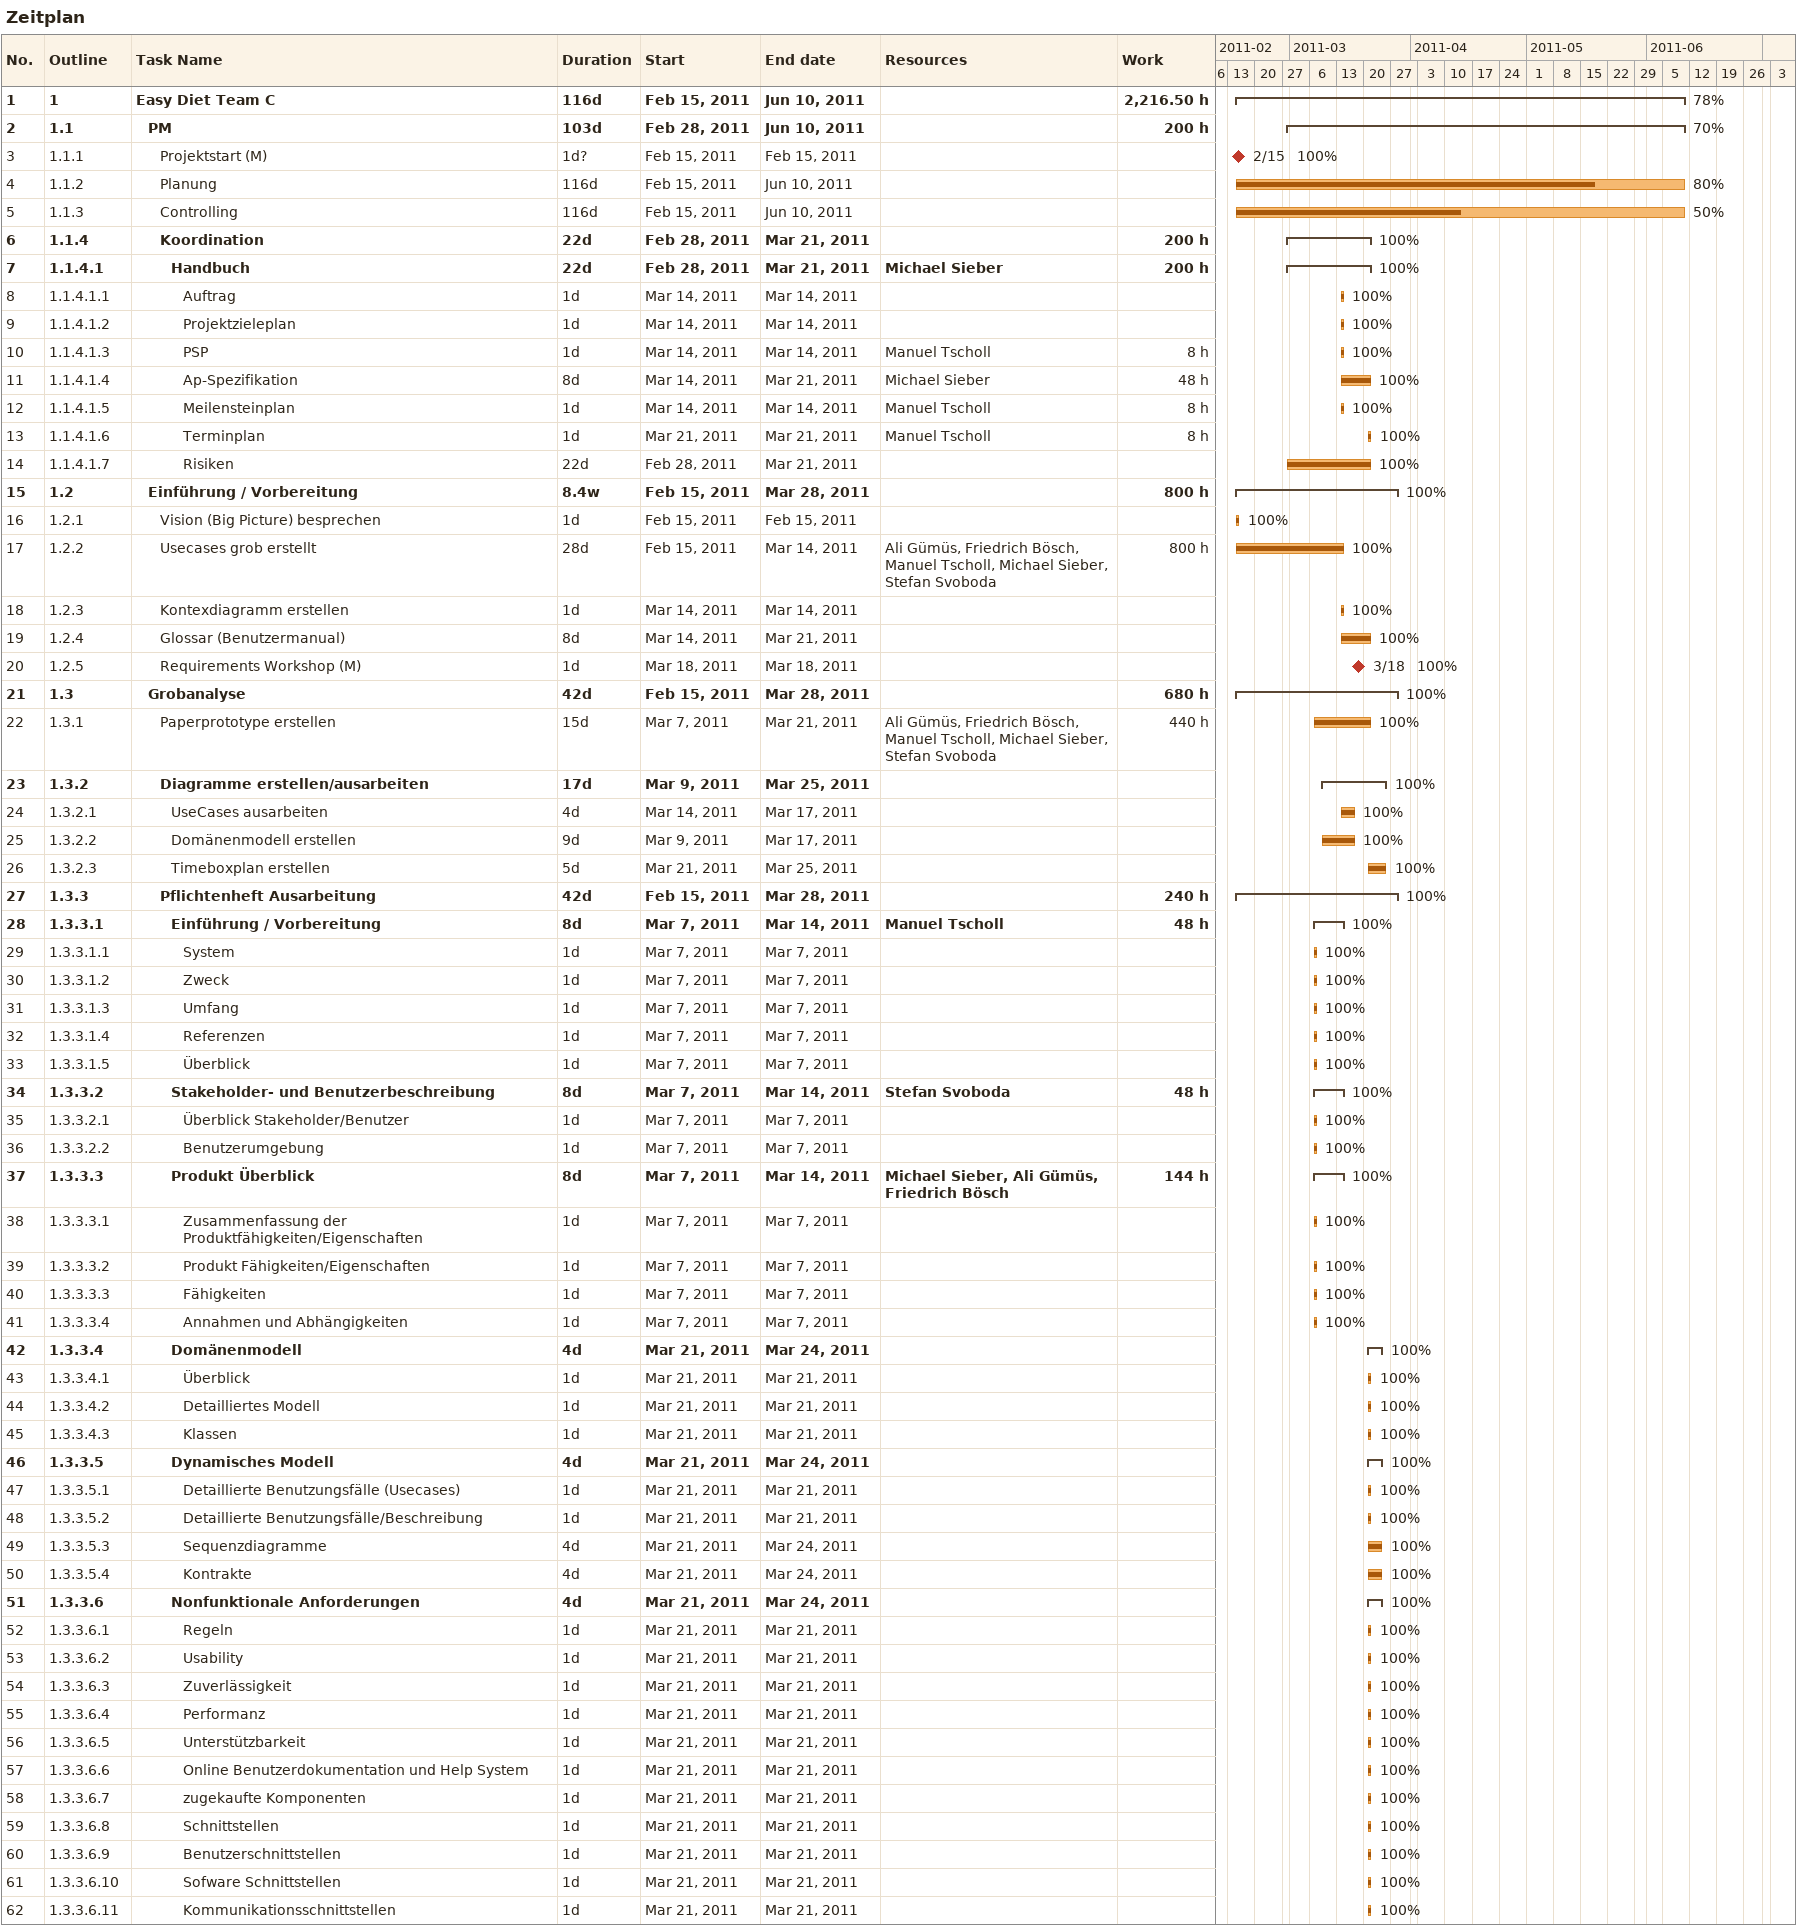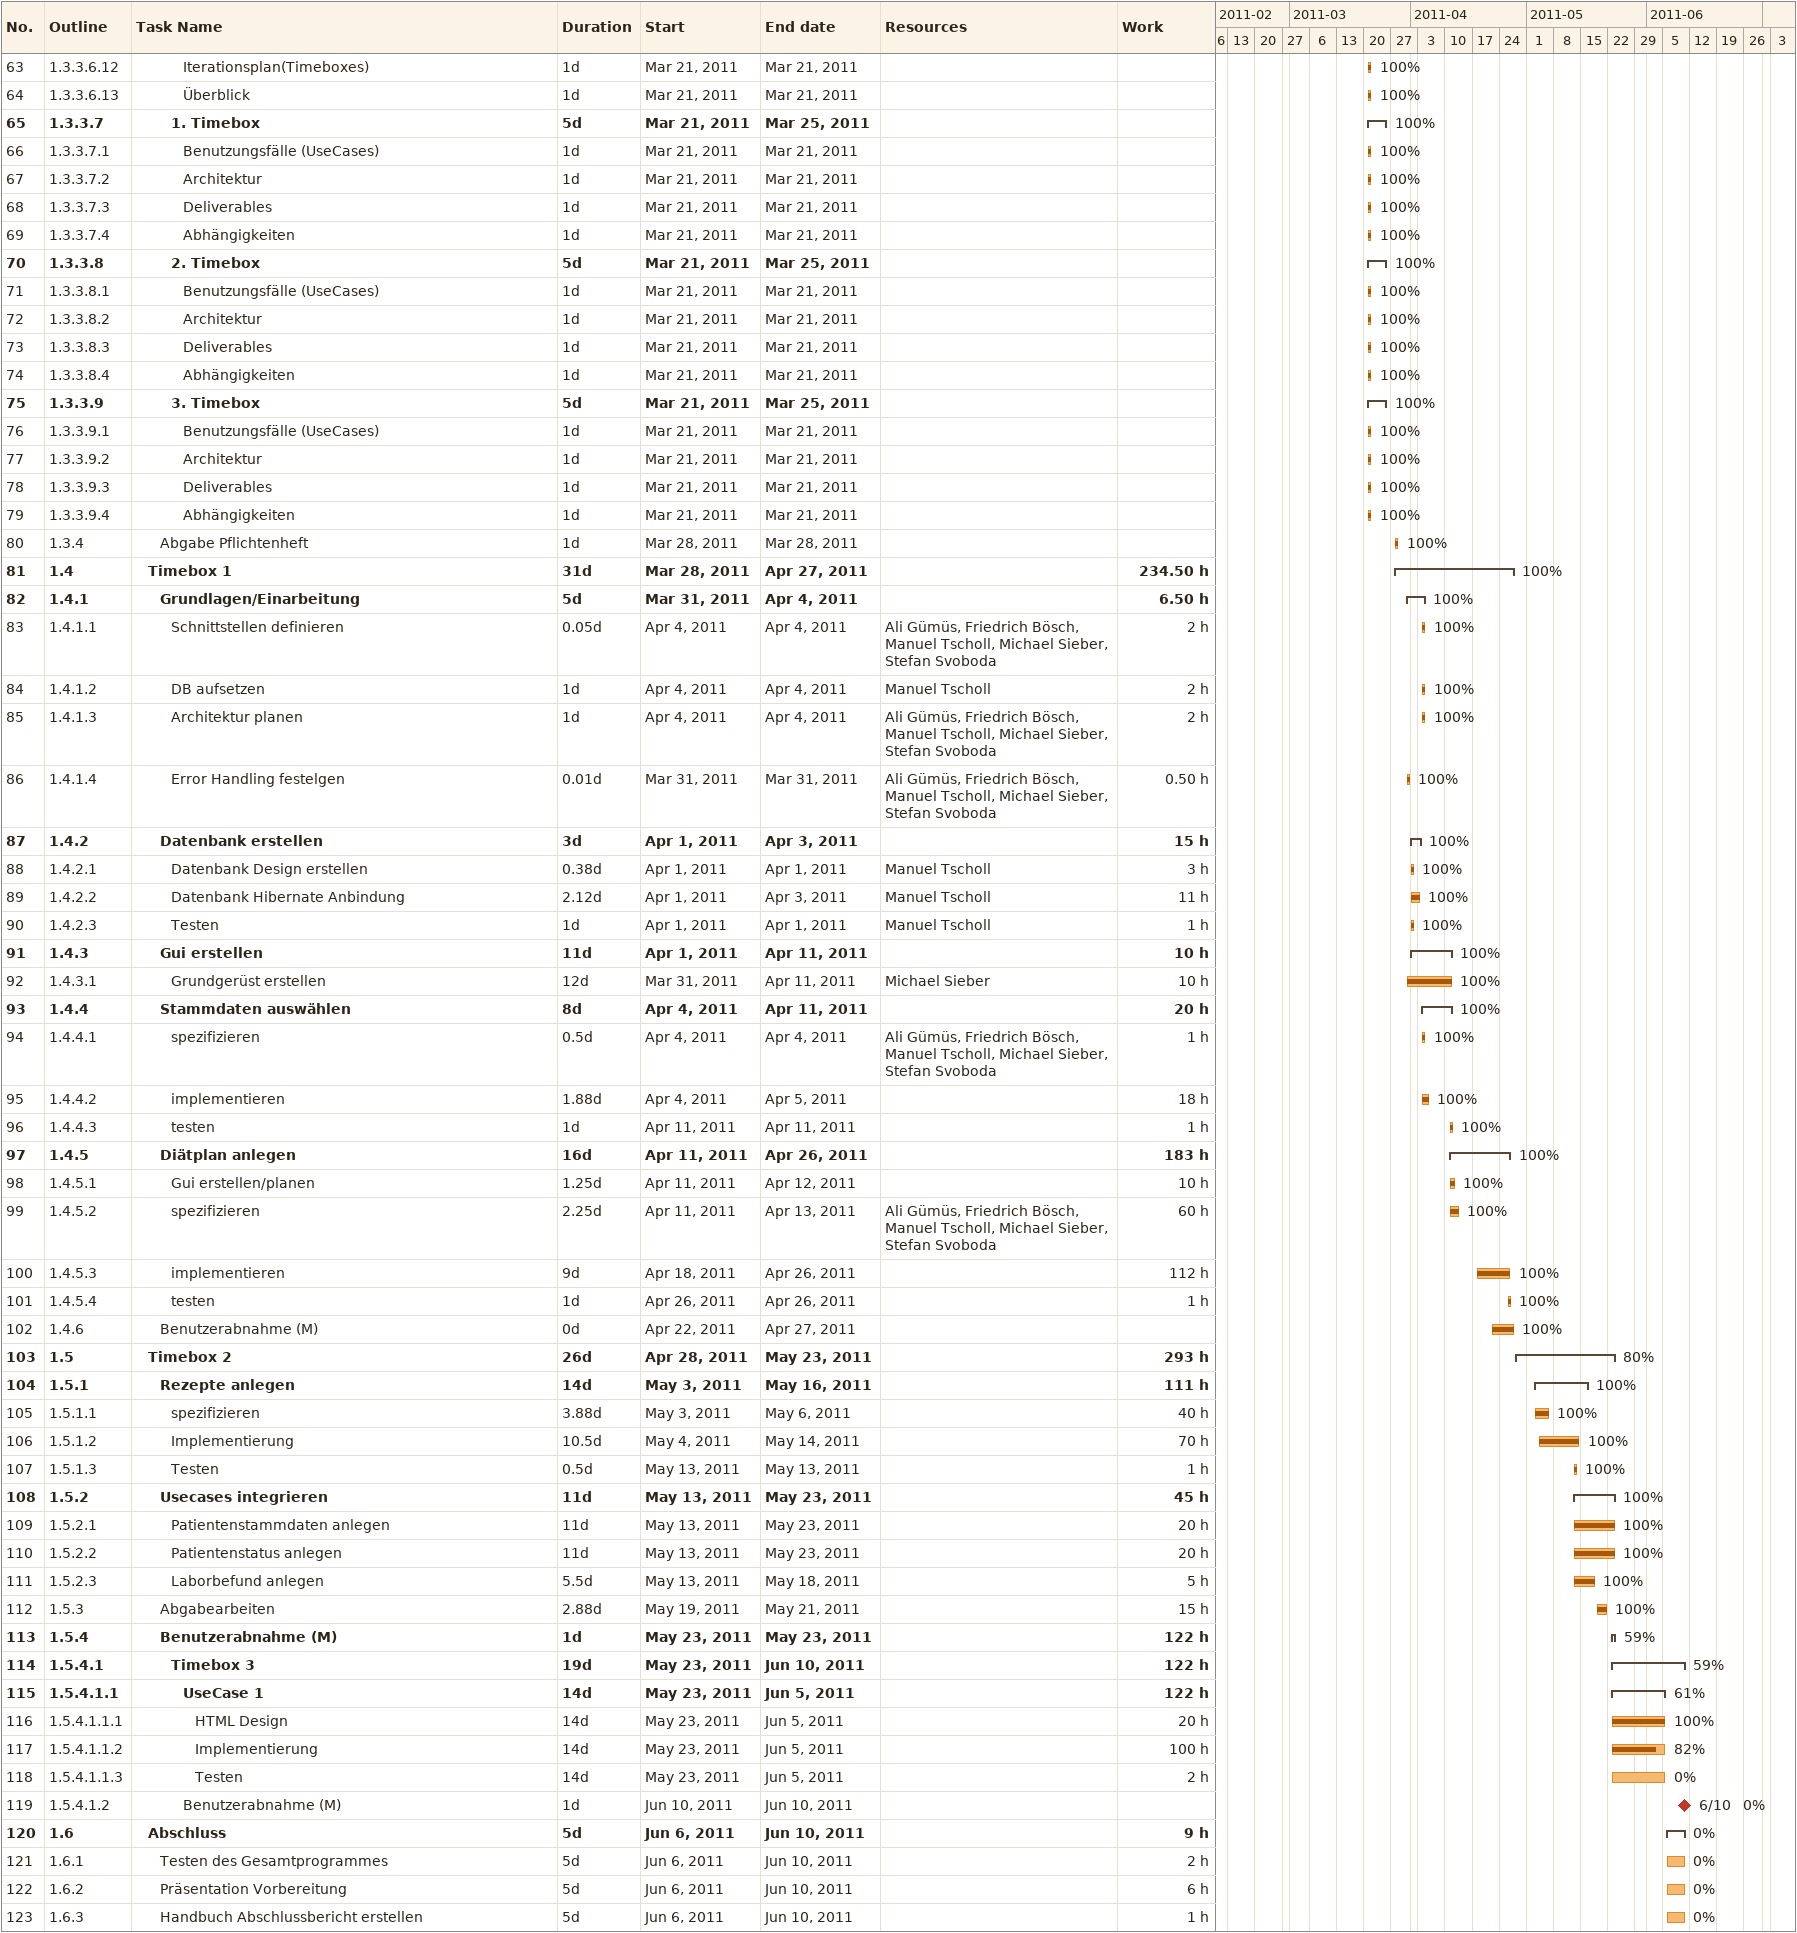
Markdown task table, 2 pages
Zeitplan

| ID | WBS | Task | Duration | Start | Finish | Resources | % complete | Work (h) |
|---|---|---|---|---|---|---|---|---|
| 1 | 1 | **Easy Diet Team C** | 116d | 2011-02-15 | 2011-06-10 |  | 78 | 2216.50 |
| 2 | 1.1 | **PM** | 103d | 2011-02-28 | 2011-06-10 |  | 70 | 200 |
| 3 | 1.1.1 | Projektstart (M) | 1d? | 2011-02-15 | 2011-02-15 |  | 100 |  |
| 4 | 1.1.2 | Planung | 116d | 2011-02-15 | 2011-06-10 |  | 80 |  |
| 5 | 1.1.3 | Controlling | 116d | 2011-02-15 | 2011-06-10 |  | 50 |  |
| 6 | 1.1.4 | **Koordination** | 22d | 2011-02-28 | 2011-03-21 |  | 100 | 200 |
| 7 | 1.1.4.1 | **Handbuch** | 22d | 2011-02-28 | 2011-03-21 | Michael Sieber | 100 | 200 |
| 8 | 1.1.4.1.1 | Auftrag | 1d | 2011-03-14 | 2011-03-14 |  | 100 |  |
| 9 | 1.1.4.1.2 | Projektzieleplan | 1d | 2011-03-14 | 2011-03-14 |  | 100 |  |
| 10 | 1.1.4.1.3 | PSP | 1d | 2011-03-14 | 2011-03-14 | Manuel Tscholl | 100 | 8 |
| 11 | 1.1.4.1.4 | Ap-Spezifikation | 8d | 2011-03-14 | 2011-03-21 | Michael Sieber | 100 | 48 |
| 12 | 1.1.4.1.5 | Meilensteinplan | 1d | 2011-03-14 | 2011-03-14 | Manuel Tscholl | 100 | 8 |
| 13 | 1.1.4.1.6 | Terminplan | 1d | 2011-03-21 | 2011-03-21 | Manuel Tscholl | 100 | 8 |
| 14 | 1.1.4.1.7 | Risiken | 22d | 2011-02-28 | 2011-03-21 |  | 100 |  |
| 15 | 1.2 | **Einführung / Vorbereitung** | 8.4w | 2011-02-15 | 2011-03-28 |  | 100 | 800 |
| 16 | 1.2.1 | Vision (Big Picture) besprechen | 1d | 2011-02-15 | 2011-02-15 |  | 100 |  |
| 17 | 1.2.2 | Usecases grob erstellt | 28d | 2011-02-15 | 2011-03-14 | Ali Gümüs, Friedrich Bösch, Manuel Tscholl, Michael Sieber, Stefan Svoboda | 100 | 800 |
| 18 | 1.2.3 | Kontexdiagramm erstellen | 1d | 2011-03-14 | 2011-03-14 |  | 100 |  |
| 19 | 1.2.4 | Glossar (Benutzermanual) | 8d | 2011-03-14 | 2011-03-21 |  | 100 |  |
| 20 | 1.2.5 | Requirements Workshop (M) | 1d | 2011-03-18 | 2011-03-18 |  | 100 |  |
| 21 | 1.3 | **Grobanalyse** | 42d | 2011-02-15 | 2011-03-28 |  | 100 | 680 |
| 22 | 1.3.1 | Paperprototype erstellen | 15d | 2011-03-07 | 2011-03-21 | Ali Gümüs, Friedrich Bösch, Manuel Tscholl, Michael Sieber, Stefan Svoboda | 100 | 440 |
| 23 | 1.3.2 | **Diagramme erstellen/ausarbeiten** | 17d | 2011-03-09 | 2011-03-25 |  | 100 |  |
| 24 | 1.3.2.1 | UseCases ausarbeiten | 4d | 2011-03-14 | 2011-03-17 |  | 100 |  |
| 25 | 1.3.2.2 | Domänenmodell erstellen | 9d | 2011-03-09 | 2011-03-17 |  | 100 |  |
| 26 | 1.3.2.3 | Timeboxplan erstellen | 5d | 2011-03-21 | 2011-03-25 |  | 100 |  |
| 27 | 1.3.3 | **Pflichtenheft Ausarbeitung** | 42d | 2011-02-15 | 2011-03-28 |  | 100 | 240 |
| 28 | 1.3.3.1 | **Einführung / Vorbereitung** | 8d | 2011-03-07 | 2011-03-14 | Manuel Tscholl | 100 | 48 |
| 29 | 1.3.3.1.1 | System | 1d | 2011-03-07 | 2011-03-07 |  | 100 |  |
| 30 | 1.3.3.1.2 | Zweck | 1d | 2011-03-07 | 2011-03-07 |  | 100 |  |
| 31 | 1.3.3.1.3 | Umfang | 1d | 2011-03-07 | 2011-03-07 |  | 100 |  |
| 32 | 1.3.3.1.4 | Referenzen | 1d | 2011-03-07 | 2011-03-07 |  | 100 |  |
| 33 | 1.3.3.1.5 | Überblick | 1d | 2011-03-07 | 2011-03-07 |  | 100 |  |
| 34 | 1.3.3.2 | **Stakeholder- und Benutzerbeschreibung** | 8d | 2011-03-07 | 2011-03-14 | Stefan Svoboda | 100 | 48 |
| 35 | 1.3.3.2.1 | Überblick Stakeholder/Benutzer | 1d | 2011-03-07 | 2011-03-07 |  | 100 |  |
| 36 | 1.3.3.2.2 | Benutzerumgebung | 1d | 2011-03-07 | 2011-03-07 |  | 100 |  |
| 37 | 1.3.3.3 | **Produkt Überblick** | 8d | 2011-03-07 | 2011-03-14 | Michael Sieber, Ali Gümüs, Friedrich Bösch | 100 | 144 |
| 38 | 1.3.3.3.1 | Zusammenfassung der Produktfähigkeiten/Eigenschaften | 1d | 2011-03-07 | 2011-03-07 |  | 100 |  |
| 39 | 1.3.3.3.2 | Produkt Fähigkeiten/Eigenschaften | 1d | 2011-03-07 | 2011-03-07 |  | 100 |  |
| 40 | 1.3.3.3.3 | Fähigkeiten | 1d | 2011-03-07 | 2011-03-07 |  | 100 |  |
| 41 | 1.3.3.3.4 | Annahmen und Abhängigkeiten | 1d | 2011-03-07 | 2011-03-07 |  | 100 |  |
| 42 | 1.3.3.4 | **Domänenmodell** | 4d | 2011-03-21 | 2011-03-24 |  | 100 |  |
| 43 | 1.3.3.4.1 | Überblick | 1d | 2011-03-21 | 2011-03-21 |  | 100 |  |
| 44 | 1.3.3.4.2 | Detailliertes Modell | 1d | 2011-03-21 | 2011-03-21 |  | 100 |  |
| 45 | 1.3.3.4.3 | Klassen | 1d | 2011-03-21 | 2011-03-21 |  | 100 |  |
| 46 | 1.3.3.5 | **Dynamisches Modell** | 4d | 2011-03-21 | 2011-03-24 |  | 100 |  |
| 47 | 1.3.3.5.1 | Detaillierte Benutzungsfälle (Usecases) | 1d | 2011-03-21 | 2011-03-21 |  | 100 |  |
| 48 | 1.3.3.5.2 | Detaillierte Benutzungsfälle/Beschreibung | 1d | 2011-03-21 | 2011-03-21 |  | 100 |  |
| 49 | 1.3.3.5.3 | Sequenzdiagramme | 4d | 2011-03-21 | 2011-03-24 |  | 100 |  |
| 50 | 1.3.3.5.4 | Kontrakte | 4d | 2011-03-21 | 2011-03-24 |  | 100 |  |
| 51 | 1.3.3.6 | **Nonfunktionale Anforderungen** | 4d | 2011-03-21 | 2011-03-24 |  | 100 |  |
| 52 | 1.3.3.6.1 | Regeln | 1d | 2011-03-21 | 2011-03-21 |  | 100 |  |
| 53 | 1.3.3.6.2 | Usability | 1d | 2011-03-21 | 2011-03-21 |  | 100 |  |
| 54 | 1.3.3.6.3 | Zuverlässigkeit | 1d | 2011-03-21 | 2011-03-21 |  | 100 |  |
| 55 | 1.3.3.6.4 | Performanz | 1d | 2011-03-21 | 2011-03-21 |  | 100 |  |
| 56 | 1.3.3.6.5 | Unterstützbarkeit | 1d | 2011-03-21 | 2011-03-21 |  | 100 |  |
| 57 | 1.3.3.6.6 | Online Benutzerdokumentation und Help System | 1d | 2011-03-21 | 2011-03-21 |  | 100 |  |
| 58 | 1.3.3.6.7 | zugekaufte Komponenten | 1d | 2011-03-21 | 2011-03-21 |  | 100 |  |
| 59 | 1.3.3.6.8 | Schnittstellen | 1d | 2011-03-21 | 2011-03-21 |  | 100 |  |
| 60 | 1.3.3.6.9 | Benutzerschnittstellen | 1d | 2011-03-21 | 2011-03-21 |  | 100 |  |
| 61 | 1.3.3.6.10 | Sofware Schnittstellen | 1d | 2011-03-21 | 2011-03-21 |  | 100 |  |
| 62 | 1.3.3.6.11 | Kommunikationsschnittstellen | 1d | 2011-03-21 | 2011-03-21 |  | 100 |  |
| 63 | 1.3.3.6.12 | Iterationsplan(Timeboxes) | 1d | 2011-03-21 | 2011-03-21 |  | 100 |  |
| 64 | 1.3.3.6.13 | Überblick | 1d | 2011-03-21 | 2011-03-21 |  | 100 |  |
| 65 | 1.3.3.7 | **1. Timebox** | 5d | 2011-03-21 | 2011-03-25 |  | 100 |  |
| 66 | 1.3.3.7.1 | Benutzungsfälle (UseCases) | 1d | 2011-03-21 | 2011-03-21 |  | 100 |  |
| 67 | 1.3.3.7.2 | Architektur | 1d | 2011-03-21 | 2011-03-21 |  | 100 |  |
| 68 | 1.3.3.7.3 | Deliverables | 1d | 2011-03-21 | 2011-03-21 |  | 100 |  |
| 69 | 1.3.3.7.4 | Abhängigkeiten | 1d | 2011-03-21 | 2011-03-21 |  | 100 |  |
| 70 | 1.3.3.8 | **2. Timebox** | 5d | 2011-03-21 | 2011-03-25 |  | 100 |  |
| 71 | 1.3.3.8.1 | Benutzungsfälle (UseCases) | 1d | 2011-03-21 | 2011-03-21 |  | 100 |  |
| 72 | 1.3.3.8.2 | Architektur | 1d | 2011-03-21 | 2011-03-21 |  | 100 |  |
| 73 | 1.3.3.8.3 | Deliverables | 1d | 2011-03-21 | 2011-03-21 |  | 100 |  |
| 74 | 1.3.3.8.4 | Abhängigkeiten | 1d | 2011-03-21 | 2011-03-21 |  | 100 |  |
| 75 | 1.3.3.9 | **3. Timebox** | 5d | 2011-03-21 | 2011-03-25 |  | 100 |  |
| 76 | 1.3.3.9.1 | Benutzungsfälle (UseCases) | 1d | 2011-03-21 | 2011-03-21 |  | 100 |  |
| 77 | 1.3.3.9.2 | Architektur | 1d | 2011-03-21 | 2011-03-21 |  | 100 |  |
| 78 | 1.3.3.9.3 | Deliverables | 1d | 2011-03-21 | 2011-03-21 |  | 100 |  |
| 79 | 1.3.3.9.4 | Abhängigkeiten | 1d | 2011-03-21 | 2011-03-21 |  | 100 |  |
| 80 | 1.3.4 | Abgabe Pflichtenheft | 1d | 2011-03-28 | 2011-03-28 |  | 100 |  |
| 81 | 1.4 | **Timebox 1** | 31d | 2011-03-28 | 2011-04-27 |  | 100 | 234.50 |
| 82 | 1.4.1 | **Grundlagen/Einarbeitung** | 5d | 2011-03-31 | 2011-04-04 |  | 100 | 6.50 |
| 83 | 1.4.1.1 | Schnittstellen definieren | 0.05d | 2011-04-04 | 2011-04-04 | Ali Gümüs, Friedrich Bösch, Manuel Tscholl, Michael Sieber, Stefan Svoboda | 100 | 2 |
| 84 | 1.4.1.2 | DB aufsetzen | 1d | 2011-04-04 | 2011-04-04 | Manuel Tscholl | 100 | 2 |
| 85 | 1.4.1.3 | Architektur planen | 1d | 2011-04-04 | 2011-04-04 | Ali Gümüs, Friedrich Bösch, Manuel Tscholl, Michael Sieber, Stefan Svoboda | 100 | 2 |
| 86 | 1.4.1.4 | Error Handling festelgen | 0.01d | 2011-03-31 | 2011-03-31 | Ali Gümüs, Friedrich Bösch, Manuel Tscholl, Michael Sieber, Stefan Svoboda | 100 | 0.50 |
| 87 | 1.4.2 | **Datenbank erstellen** | 3d | 2011-04-01 | 2011-04-03 |  | 100 | 15 |
| 88 | 1.4.2.1 | Datenbank Design erstellen | 0.38d | 2011-04-01 | 2011-04-01 | Manuel Tscholl | 100 | 3 |
| 89 | 1.4.2.2 | Datenbank Hibernate Anbindung | 2.12d | 2011-04-01 | 2011-04-03 | Manuel Tscholl | 100 | 11 |
| 90 | 1.4.2.3 | Testen | 1d | 2011-04-01 | 2011-04-01 | Manuel Tscholl | 100 | 1 |
| 91 | 1.4.3 | **Gui erstellen** | 11d | 2011-04-01 | 2011-04-11 |  | 100 | 10 |
| 92 | 1.4.3.1 | Grundgerüst erstellen | 12d | 2011-03-31 | 2011-04-11 | Michael Sieber | 100 | 10 |
| 93 | 1.4.4 | **Stammdaten auswählen** | 8d | 2011-04-04 | 2011-04-11 |  | 100 | 20 |
| 94 | 1.4.4.1 | spezifizieren | 0.5d | 2011-04-04 | 2011-04-04 | Ali Gümüs, Friedrich Bösch, Manuel Tscholl, Michael Sieber, Stefan Svoboda | 100 | 1 |
| 95 | 1.4.4.2 | implementieren | 1.88d | 2011-04-04 | 2011-04-05 |  | 100 | 18 |
| 96 | 1.4.4.3 | testen | 1d | 2011-04-11 | 2011-04-11 |  | 100 | 1 |
| 97 | 1.4.5 | **Diätplan anlegen** | 16d | 2011-04-11 | 2011-04-26 |  | 100 | 183 |
| 98 | 1.4.5.1 | Gui erstellen/planen | 1.25d | 2011-04-11 | 2011-04-12 |  | 100 | 10 |
| 99 | 1.4.5.2 | spezifizieren | 2.25d | 2011-04-11 | 2011-04-13 | Ali Gümüs, Friedrich Bösch, Manuel Tscholl, Michael Sieber, Stefan Svoboda | 100 | 60 |
| 100 | 1.4.5.3 | implementieren | 9d | 2011-04-18 | 2011-04-26 |  | 100 | 112 |
| 101 | 1.4.5.4 | testen | 1d | 2011-04-26 | 2011-04-26 |  | 100 | 1 |
| 102 | 1.4.6 | Benutzerabnahme (M) | 0d | 2011-04-22 | 2011-04-27 |  | 100 |  |
| 103 | 1.5 | **Timebox 2** | 26d | 2011-04-28 | 2011-05-23 |  | 80 | 293 |
| 104 | 1.5.1 | **Rezepte anlegen** | 14d | 2011-05-03 | 2011-05-16 |  | 100 | 111 |
| 105 | 1.5.1.1 | spezifizieren | 3.88d | 2011-05-03 | 2011-05-06 |  | 100 | 40 |
| 106 | 1.5.1.2 | Implementierung | 10.5d | 2011-05-04 | 2011-05-14 |  | 100 | 70 |
| 107 | 1.5.1.3 | Testen | 0.5d | 2011-05-13 | 2011-05-13 |  | 100 | 1 |
| 108 | 1.5.2 | **Usecases integrieren** | 11d | 2011-05-13 | 2011-05-23 |  | 100 | 45 |
| 109 | 1.5.2.1 | Patientenstammdaten anlegen | 11d | 2011-05-13 | 2011-05-23 |  | 100 | 20 |
| 110 | 1.5.2.2 | Patientenstatus anlegen | 11d | 2011-05-13 | 2011-05-23 |  | 100 | 20 |
| 111 | 1.5.2.3 | Laborbefund anlegen | 5.5d | 2011-05-13 | 2011-05-18 |  | 100 | 5 |
| 112 | 1.5.3 | Abgabearbeiten | 2.88d | 2011-05-19 | 2011-05-21 |  | 100 | 15 |
| 113 | 1.5.4 | **Benutzerabnahme (M)** | 1d | 2011-05-23 | 2011-05-23 |  | 59 | 122 |
| 114 | 1.5.4.1 | **Timebox 3** | 19d | 2011-05-23 | 2011-06-10 |  | 59 | 122 |
| 115 | 1.5.4.1.1 | **UseCase 1** | 14d | 2011-05-23 | 2011-06-05 |  | 61 | 122 |
| 116 | 1.5.4.1.1.1 | HTML Design | 14d | 2011-05-23 | 2011-06-05 |  | 100 | 20 |
| 117 | 1.5.4.1.1.2 | Implementierung | 14d | 2011-05-23 | 2011-06-05 |  | 82 | 100 |
| 118 | 1.5.4.1.1.3 | Testen | 14d | 2011-05-23 | 2011-06-05 |  | 0 | 2 |
| 119 | 1.5.4.1.2 | Benutzerabnahme (M) | 1d | 2011-06-10 | 2011-06-10 |  | 0 |  |
| 120 | 1.6 | **Abschluss** | 5d | 2011-06-06 | 2011-06-10 |  | 0 | 9 |
| 121 | 1.6.1 | Testen des Gesamtprogrammes | 5d | 2011-06-06 | 2011-06-10 |  | 0 | 2 |
| 122 | 1.6.2 | Präsentation Vorbereitung | 5d | 2011-06-06 | 2011-06-10 |  | 0 | 6 |
| 123 | 1.6.3 | Handbuch Abschlussbericht erstellen | 5d | 2011-06-06 | 2011-06-10 |  | 0 | 1 |
